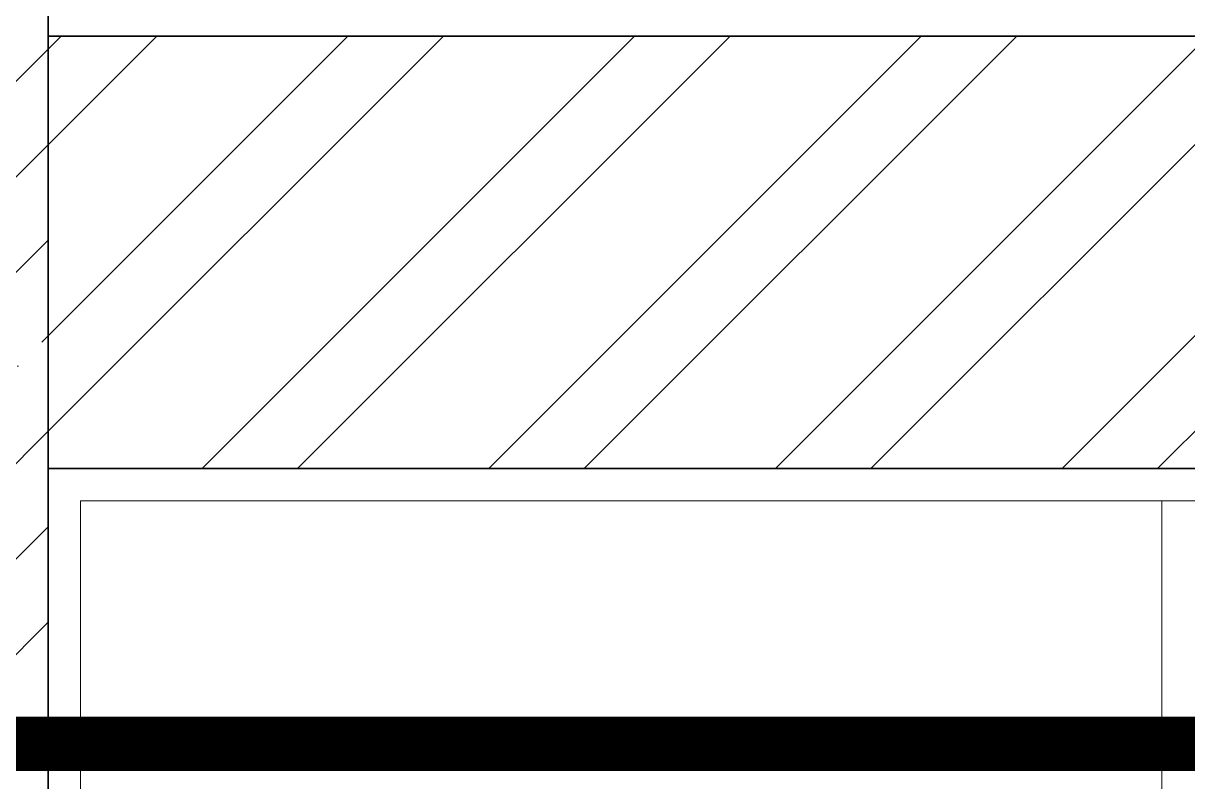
# Model space of a CAD drawing. Header units: millimetres. Extents: x -8913 to 62688, y -13000 to 43000.
# Drawn here: x 39026 to 39565, y 16955 to 17306 of the extents above; entities that cross this region are included whole.
import ezdxf
from ezdxf.enums import TextEntityAlignment as Align

# ---------------------------------------------------------------- set-up
doc = ezdxf.new("R2010")
doc.units = ezdxf.units.MM
doc.header["$MEASUREMENT"] = 0
doc.linetypes.add('HIDDEN2', pattern=[4.7625, 3.175, -1.5875])
for name, color, linetype, lineweight in [('08--DETREF', 7, 'Continuous', 25), ('08--SECTREF-1', 2, 'Continuous', 25), ('08--SECTREF-2', 4, 'Continuous', 35), ('1735 X DT-5BR-FFP$0$F--BLOCKWALL-3--HOLLOW', 3, 'Continuous', 35), ('1735 X DT-5BR-FFP$0$F--BLOCKWALL-3--INSULATED', 3, 'Continuous', 35), ('1735 X DT-5BR-FFP$0$F--BLOCKWALL-HATCH--HOLLOW', 251, 'Continuous', 13), ('1735 X DT-5BR-FFP$0$F--BLOCKWALL-HATCH--INSULATED', 251, 'Continuous', 13), ('1735 X DT-5BR-FFP$0$M--PLASTER-0', 8, 'Continuous', 9), ('1735 X DT-5BR-FFP$0$N--SANITARY-1', 9, 'Continuous', 18), ('Z--X-REF', 7, 'Continuous', 0)]:
    doc.layers.add(name, color=color, linetype=linetype, lineweight=lineweight)
doc.styles.add('ISO', font='isocp2.shx', dxfattribs={"width": 0.8})

# ---------------------------------------------------------------- blocks, each defined once
blk = doc.blocks.new('1735 X DT-5BR-FFP')
at = {"layer": '1735 X DT-5BR-FFP$0$F--BLOCKWALL-HATCH--HOLLOW'}
h = blk.add_hatch(dxfattribs=at)
h.set_pattern_fill('ANSI32', color=256, scale=250)
h.paths.add_polyline_path([(3250, 17300), (3250, 17100), (6000, 17100), (6000, 17015), (6100, 17015), (6100, 17100), (6200, 17100), (6200, 17300)])
at = {"layer": '1735 X DT-5BR-FFP$0$F--BLOCKWALL-HATCH--INSULATED'}
h = blk.add_hatch(dxfattribs=at)
h.set_pattern_fill('ANSI35', color=256, scale=250, style=0)
h.paths.add_polyline_path([(3250, 18451), (3000, 18450.05), (3000, 16850), (3250, 16850)])
at = {"layer": '1735 X DT-5BR-FFP$0$F--BLOCKWALL-3--HOLLOW'}
for p, q in [((6200, 17300), (3250, 17300)), ((6000, 17100), (3250, 17100))]:
    blk.add_line(p, q, dxfattribs=at)
at = {"layer": '1735 X DT-5BR-FFP$0$F--BLOCKWALL-3--INSULATED'}
blk.add_line((3250, 18451), (3250, 16850), dxfattribs=at)
at = {"layer": '1735 X DT-5BR-FFP$0$M--PLASTER-0'}
for p, q in [((5985, 17085.02), (3265, 17085.02)), ((3265, 17085.02), (3265, 16850.02))]:
    blk.add_line(p, q, dxfattribs=at)
at = {"layer": '1735 X DT-5BR-FFP$0$N--SANITARY-1'}
blk.add_lwpolyline([(3765.02, 15915), (3765.02, 17085)], dxfattribs=at)
blk = doc.blocks.new('*U216')
at = {"layer": '08--DETREF', "color": 251, "linetype": 'HIDDEN2', "ltscale": 100, "const_width": 35}
blk.add_lwpolyline([(-177889.67, 56743.75, -0.414214), (-178309.67, 56323.75), (-182667.5, 56323.75, -0.414214), (-183087.5, 56743.75), (-183087.5, 59302.94, -0.414214), (-182667.5, 59722.94), (-178309.67, 59722.94, -0.414214), (-177889.67, 59302.94)], format="xyb", close=True, dxfattribs=at)
at = {"layer": '08--SECTREF-1', "style": 'ISO', "width": 0.8, "flags": 4}
blk.add_attdef('DRG-NO', text='', height=250, dxfattribs=at).set_placement((-184474.3, 59953.74), align=Align.MIDDLE_CENTER)
at = {"layer": '08--SECTREF-2', "style": 'ISO', "width": 0.8, "flags": 4}
blk.add_attdef('SECTION', text='', height=350, dxfattribs=at).set_placement((-184474.3, 60374.37), align=Align.MIDDLE_CENTER)

msp = doc.modelspace()

# ---------------------------------------------------------------- block references
at = {"layer": 'Z--X-REF'}
msp.add_blockref('1735 X DT-5BR-FFP', (35787.5, 0), dxfattribs=at)

# ---------------------------------------------------------------- next in the draw order: block references
at = {"layer": '08--DETREF', "xscale": 0.7142857142857143, "yscale": 0.7142857142857143, "zscale": 0.7142857142857143}
msp.add_blockref('*U216', (169350.78, -23258.67), dxfattribs=at)

doc.saveas('drawing.dxf')
